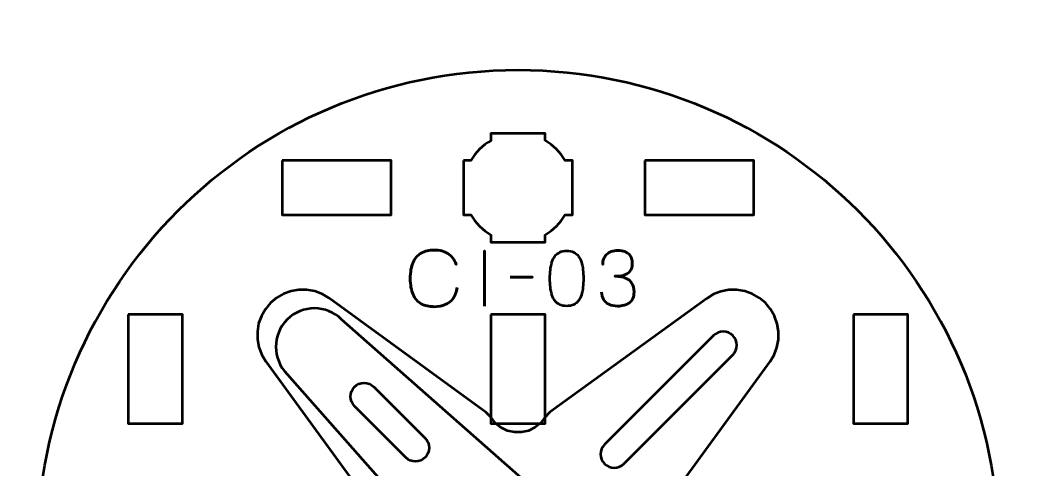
# Model space of a CAD drawing. Header units: centimetres. Extents: x -21 to 0, y -29.7 to 0.
# Drawn here: x -17.04 to -11.5, y -8.41 to -5.93 of the extents above; entities that cross this region are included whole.
import ezdxf

# ---------------------------------------------------------------- set-up
doc = ezdxf.new("R2010")
doc.units = ezdxf.units.CM
doc.header["$MEASUREMENT"] = 0
doc.layers.add('Layer 1', color=7, linetype='Continuous')

msp = doc.modelspace()

# ---------------------------------------------------------------- linework, layer by layer
at = {"layer": 'Layer 1', "color": 114, "lineweight": 53}
msp.add_ellipse((-14.29997, -8.85), major_axis=(0, 2.65), ratio=1, dxfattribs=at)
at = {"layer": 'Layer 1', "color": 22, "lineweight": 53}
msp.add_open_spline([(-21.00003, -29.19995), (-21.00003, -29.19995), (-21.00003, -0.49992), (-21.00003, -0.49992), (-21.00003, -0.49992), (-21.00003, -0.22295), (-20.77694, 0.00004), (-20.49994, 0.00004), (-20.49994, 0.00004), (-20.49994, 0.00004), (-0.50008, 0.00004), (-0.50008, 0.00004), (-0.50008, 0.00004), (-0.22294, 0.00004), (0.00002, -0.22295), (0.00002, -0.49992), (0.00002, -0.49992), (0.00002, -0.49992), (0.00002, -29.19995), (0.00002, -29.19995), (0.00002, -29.19995), (0.00002, -29.47695), (-0.22294, -29.70004), (-0.50008, -29.70004), (-0.50008, -29.70004), (-0.50008, -29.70004), (-20.49994, -29.70004), (-20.49994, -29.70004), (-20.49994, -29.70004), (-20.77694, -29.70004), (-21.00003, -29.47695), (-21.00003, -29.19995)], degree=3, knots=[0, 0, 0, 0, 0.125, 0.125, 0.125, 0.125, 0.25, 0.25, 0.25, 0.25, 0.375, 0.375, 0.375, 0.375, 0.5, 0.5, 0.5, 0.5, 0.625, 0.625, 0.625, 0.625, 0.75, 0.75, 0.75, 0.75, 0.875, 0.875, 0.875, 0.875, 1, 1, 1, 1], dxfattribs=at)
at = {"layer": 'Layer 1', "lineweight": 53}
for points, knots in [([(-14.59997, -6.69994), (-14.59997, -6.69994), (-14.55977, -6.69994), (-14.55977, -6.69994), (-14.55977, -6.69994), (-14.53344, -6.65442), (-14.49548, -6.61649), (-14.44997, -6.59016), (-14.44997, -6.59016), (-14.44997, -6.59016), (-14.44997, -6.54994), (-14.44997, -6.54994), (-14.44997, -6.54994), (-14.44997, -6.54994), (-14.14997, -6.54994), (-14.14997, -6.54994), (-14.14997, -6.54994), (-14.14997, -6.54994), (-14.14997, -6.59013), (-14.14997, -6.59013), (-14.14997, -6.59013), (-14.10444, -6.61646), (-14.06645, -6.65441), (-14.04009, -6.69994), (-14.04009, -6.69994), (-14.04009, -6.69994), (-13.99997, -6.69994), (-13.99997, -6.69994), (-13.99997, -6.69994), (-13.99997, -6.69994), (-13.99997, -6.84536), (-13.99997, -6.84536), (-13.99997, -6.84536), (-13.99997, -6.84536), (-13.99991, -6.85001), (-13.99991, -6.85001), (-13.99991, -6.85001), (-13.99991, -6.85001), (-13.99997, -6.85465), (-13.99997, -6.85465), (-13.99997, -6.85465), (-13.99997, -6.85465), (-13.99997, -6.99994), (-13.99997, -6.99994), (-13.99997, -6.99994), (-13.99997, -6.99994), (-14.04004, -6.99994), (-14.04004, -6.99994), (-14.04004, -6.99994), (-14.06639, -7.04551), (-14.10439, -7.08352), (-14.14997, -7.10988), (-14.14997, -7.10988), (-14.14997, -7.10988), (-14.14997, -7.14994), (-14.14997, -7.14994), (-14.14997, -7.14994), (-14.14997, -7.14994), (-14.29325, -7.14994), (-14.29325, -7.14994), (-14.29325, -7.14994), (-14.29325, -7.14994), (-14.29992, -7.15002), (-14.29992, -7.15002), (-14.29992, -7.15002), (-14.29992, -7.15002), (-14.3066, -7.14994), (-14.3066, -7.14994), (-14.3066, -7.14994), (-14.3066, -7.14994), (-14.44997, -7.14994), (-14.44997, -7.14994), (-14.44997, -7.14994), (-14.44997, -7.14994), (-14.44997, -7.10984), (-14.44997, -7.10984), (-14.44997, -7.10984), (-14.49551, -7.08348), (-14.53349, -7.04549), (-14.55982, -6.99994), (-14.55982, -6.99994), (-14.55982, -6.99994), (-14.59997, -6.99994), (-14.59997, -6.99994), (-14.59997, -6.99994), (-14.59997, -6.99994), (-14.59997, -6.69994), (-14.59997, -6.69994)], [0, 0, 0, 0, 0.0454545, 0.0454545, 0.0454545, 0.0454545, 0.0909091, 0.0909091, 0.0909091, 0.0909091, 0.1363636, 0.1363636, 0.1363636, 0.1363636, 0.1818182, 0.1818182, 0.1818182, 0.1818182, 0.2272727, 0.2272727, 0.2272727, 0.2272727, 0.2727273, 0.2727273, 0.2727273, 0.2727273, 0.3181818, 0.3181818, 0.3181818, 0.3181818, 0.3636364, 0.3636364, 0.3636364, 0.3636364, 0.4090909, 0.4090909, 0.4090909, 0.4090909, 0.4545455, 0.4545455, 0.4545455, 0.4545455, 0.5, 0.5, 0.5, 0.5, 0.5454545, 0.5454545, 0.5454545, 0.5454545, 0.5909091, 0.5909091, 0.5909091, 0.5909091, 0.6363636, 0.6363636, 0.6363636, 0.6363636, 0.6818182, 0.6818182, 0.6818182, 0.6818182, 0.7272727, 0.7272727, 0.7272727, 0.7272727, 0.7727273, 0.7727273, 0.7727273, 0.7727273, 0.8181818, 0.8181818, 0.8181818, 0.8181818, 0.8636364, 0.8636364, 0.8636364, 0.8636364, 0.9090909, 0.9090909, 0.9090909, 0.9090909, 0.9545455, 0.9545455, 0.9545455, 0.9545455, 1, 1, 1, 1]), ([(-15.59996, -6.69993), (-15.59996, -6.69993), (-14.99995, -6.69993), (-14.99995, -6.69993), (-14.99995, -6.69993), (-14.99995, -6.69993), (-14.99995, -6.99993), (-14.99995, -6.99993), (-14.99995, -6.99993), (-14.99995, -6.99993), (-15.59996, -6.99993), (-15.59996, -6.99993), (-15.59996, -6.99993), (-15.59996, -6.99993), (-15.59996, -6.69993), (-15.59996, -6.69993)], [0, 0, 0, 0, 0.25, 0.25, 0.25, 0.25, 0.5, 0.5, 0.5, 0.5, 0.75, 0.75, 0.75, 0.75, 1, 1, 1, 1]), ([(-13.59989, -6.69993), (-13.59989, -6.69993), (-12.99989, -6.69993), (-12.99989, -6.69993), (-12.99989, -6.69993), (-12.99989, -6.69993), (-12.99989, -6.99993), (-12.99989, -6.99993), (-12.99989, -6.99993), (-12.99989, -6.99993), (-13.59989, -6.99993), (-13.59989, -6.99993), (-13.59989, -6.99993), (-13.59989, -6.99993), (-13.59989, -6.69993), (-13.59989, -6.69993)], [0, 0, 0, 0, 0.25, 0.25, 0.25, 0.25, 0.5, 0.5, 0.5, 0.5, 0.75, 0.75, 0.75, 0.75, 1, 1, 1, 1]), ([(-16.44994, -7.54991), (-16.44994, -7.54991), (-16.14994, -7.54991), (-16.14994, -7.54991), (-16.14994, -7.54991), (-16.14994, -7.54991), (-16.14994, -8.14992), (-16.14994, -8.14992), (-16.14994, -8.14992), (-16.14994, -8.14992), (-16.44994, -8.14992), (-16.44994, -8.14992), (-16.44994, -8.14992), (-16.44994, -8.14992), (-16.44994, -7.54991), (-16.44994, -7.54991)], [0, 0, 0, 0, 0.25, 0.25, 0.25, 0.25, 0.5, 0.5, 0.5, 0.5, 0.75, 0.75, 0.75, 0.75, 1, 1, 1, 1]), ([(-14.45001, -7.54991), (-14.45001, -7.54991), (-14.15001, -7.54991), (-14.15001, -7.54991), (-14.15001, -7.54991), (-14.15001, -7.54991), (-14.15001, -8.14992), (-14.15001, -8.14992), (-14.15001, -8.14992), (-14.15001, -8.14992), (-14.45001, -8.14992), (-14.45001, -8.14992), (-14.45001, -8.14992), (-14.45001, -8.14992), (-14.45001, -7.54991), (-14.45001, -7.54991)], [0, 0, 0, 0, 0.25, 0.25, 0.25, 0.25, 0.5, 0.5, 0.5, 0.5, 0.75, 0.75, 0.75, 0.75, 1, 1, 1, 1]), ([(-12.44991, -7.54991), (-12.44991, -7.54991), (-12.1499, -7.54991), (-12.1499, -7.54991), (-12.1499, -7.54991), (-12.1499, -7.54991), (-12.1499, -8.14992), (-12.1499, -8.14992), (-12.1499, -8.14992), (-12.1499, -8.14992), (-12.44991, -8.14992), (-12.44991, -8.14992), (-12.44991, -8.14992), (-12.44991, -8.14992), (-12.44991, -7.54991), (-12.44991, -7.54991)], [0, 0, 0, 0, 0.25, 0.25, 0.25, 0.25, 0.5, 0.5, 0.5, 0.5, 0.75, 0.75, 0.75, 0.75, 1, 1, 1, 1])]:
    msp.add_open_spline(points, degree=3, knots=knots, dxfattribs=at)
at = {"layer": 'Layer 1', "color": 30, "lineweight": 53}
for points, knots in [([(-14.63482, -7.40033), (-14.63934, -7.42453), (-14.64724, -7.4445), (-14.65832, -7.46016), (-14.65832, -7.46016), (-14.66946, -7.47576), (-14.68372, -7.48733), (-14.70107, -7.49488), (-14.70107, -7.49488), (-14.71836, -7.50243), (-14.73868, -7.50624), (-14.76182, -7.50617), (-14.76182, -7.50617), (-14.78997, -7.50624), (-14.81389, -7.5008), (-14.83351, -7.48973), (-14.83351, -7.48973), (-14.85312, -7.47872), (-14.86808, -7.46172), (-14.87838, -7.43865), (-14.87838, -7.43865), (-14.88868, -7.41557), (-14.89383, -7.38601), (-14.8939, -7.34996), (-14.8939, -7.34996), (-14.89383, -7.31405), (-14.88868, -7.28455), (-14.87838, -7.26148), (-14.87838, -7.26148), (-14.86808, -7.23841), (-14.85312, -7.22134), (-14.83351, -7.21026), (-14.83351, -7.21026), (-14.81389, -7.19918), (-14.78997, -7.19368), (-14.76182, -7.19375), (-14.76182, -7.19375), (-14.73169, -7.19368), (-14.70644, -7.2001), (-14.68612, -7.21301), (-14.68612, -7.21301), (-14.66587, -7.22592), (-14.65098, -7.24589), (-14.6416, -7.27291), (-14.6416, -7.27291), (-14.65098, -7.24589), (-14.66587, -7.22592), (-14.68612, -7.21301), (-14.68612, -7.21301), (-14.70644, -7.2001), (-14.73169, -7.19368), (-14.76182, -7.19375), (-14.76182, -7.19375), (-14.78997, -7.19368), (-14.81389, -7.19918), (-14.83351, -7.21026), (-14.83351, -7.21026), (-14.85312, -7.22134), (-14.86808, -7.23841), (-14.87838, -7.26148), (-14.87838, -7.26148), (-14.88868, -7.28455), (-14.89383, -7.31405), (-14.8939, -7.34996), (-14.8939, -7.34996), (-14.89383, -7.38601), (-14.88868, -7.41557), (-14.87838, -7.43865), (-14.87838, -7.43865), (-14.86808, -7.46172), (-14.85312, -7.47872), (-14.83351, -7.48973), (-14.83351, -7.48973), (-14.81389, -7.5008), (-14.78997, -7.50624), (-14.76182, -7.50617), (-14.76182, -7.50617), (-14.73868, -7.50624), (-14.71836, -7.50243), (-14.70107, -7.49488), (-14.70107, -7.49488), (-14.68372, -7.48733), (-14.66946, -7.47576), (-14.65832, -7.46016), (-14.65832, -7.46016), (-14.64724, -7.4445), (-14.63934, -7.42453), (-14.63482, -7.40033)], [0, 0, 0, 0, 0.0454545, 0.0454545, 0.0454545, 0.0454545, 0.0909091, 0.0909091, 0.0909091, 0.0909091, 0.1363636, 0.1363636, 0.1363636, 0.1363636, 0.1818182, 0.1818182, 0.1818182, 0.1818182, 0.2272727, 0.2272727, 0.2272727, 0.2272727, 0.2727273, 0.2727273, 0.2727273, 0.2727273, 0.3181818, 0.3181818, 0.3181818, 0.3181818, 0.3636364, 0.3636364, 0.3636364, 0.3636364, 0.4090909, 0.4090909, 0.4090909, 0.4090909, 0.4545455, 0.4545455, 0.4545455, 0.4545455, 0.5, 0.5, 0.5, 0.5, 0.5454545, 0.5454545, 0.5454545, 0.5454545, 0.5909091, 0.5909091, 0.5909091, 0.5909091, 0.6363636, 0.6363636, 0.6363636, 0.6363636, 0.6818182, 0.6818182, 0.6818182, 0.6818182, 0.7272727, 0.7272727, 0.7272727, 0.7272727, 0.7727273, 0.7727273, 0.7727273, 0.7727273, 0.8181818, 0.8181818, 0.8181818, 0.8181818, 0.8636364, 0.8636364, 0.8636364, 0.8636364, 0.9090909, 0.9090909, 0.9090909, 0.9090909, 0.9545455, 0.9545455, 0.9545455, 0.9545455, 1, 1, 1, 1]), ([(-14.48496, -7.50278), (-14.48496, -7.50278), (-14.48496, -7.19756), (-14.48496, -7.19756), (-14.48496, -7.19756), (-14.48496, -7.19756), (-14.48496, -7.50278), (-14.48496, -7.50278)], [0, 0, 0, 0, 0.5, 0.5, 0.5, 0.5, 1, 1, 1, 1]), ([(-14.03157, -7.50278), (-14.01676, -7.50271), (-14.00399, -7.5001), (-13.99333, -7.49502), (-13.99333, -7.49502), (-13.98275, -7.48994), (-13.97393, -7.48267), (-13.96688, -7.47343), (-13.96688, -7.47343), (-13.95989, -7.46412), (-13.95439, -7.45311), (-13.9503, -7.44041), (-13.9503, -7.44041), (-13.94627, -7.42771), (-13.94338, -7.41381), (-13.94176, -7.39857), (-13.94176, -7.39857), (-13.94006, -7.38333), (-13.93922, -7.36731), (-13.93929, -7.35038), (-13.93929, -7.35038), (-13.93922, -7.33352), (-13.94006, -7.3175), (-13.94176, -7.30233), (-13.94176, -7.30233), (-13.94338, -7.28716), (-13.94627, -7.27319), (-13.9503, -7.26049), (-13.9503, -7.26049), (-13.95439, -7.24786), (-13.95989, -7.23686), (-13.96688, -7.22747), (-13.96688, -7.22747), (-13.97393, -7.21816), (-13.98275, -7.21089), (-13.99333, -7.20581), (-13.99333, -7.20581), (-14.00399, -7.20066), (-14.01676, -7.19805), (-14.03157, -7.19798), (-14.03157, -7.19798), (-14.04639, -7.19805), (-14.05916, -7.20066), (-14.06982, -7.20581), (-14.06982, -7.20581), (-14.0804, -7.21089), (-14.08922, -7.21816), (-14.09627, -7.22747), (-14.09627, -7.22747), (-14.10326, -7.23686), (-14.10876, -7.24786), (-14.11285, -7.26049), (-14.11285, -7.26049), (-14.11688, -7.27319), (-14.11977, -7.28716), (-14.12139, -7.30233), (-14.12139, -7.30233), (-14.12308, -7.3175), (-14.12393, -7.33352), (-14.12386, -7.35038), (-14.12386, -7.35038), (-14.12393, -7.36731), (-14.12308, -7.38333), (-14.12139, -7.39857), (-14.12139, -7.39857), (-14.11977, -7.41381), (-14.11688, -7.42771), (-14.11285, -7.44041), (-14.11285, -7.44041), (-14.10876, -7.45311), (-14.10326, -7.46412), (-14.09627, -7.47343), (-14.09627, -7.47343), (-14.08922, -7.48267), (-14.0804, -7.48994), (-14.06982, -7.49502), (-14.06982, -7.49502), (-14.05916, -7.5001), (-14.04639, -7.50271), (-14.03157, -7.50278)], [0, 0, 0, 0, 0.05, 0.05, 0.05, 0.05, 0.1, 0.1, 0.1, 0.1, 0.15, 0.15, 0.15, 0.15, 0.2, 0.2, 0.2, 0.2, 0.25, 0.25, 0.25, 0.25, 0.3, 0.3, 0.3, 0.3, 0.35, 0.35, 0.35, 0.35, 0.4, 0.4, 0.4, 0.4, 0.45, 0.45, 0.45, 0.45, 0.5, 0.5, 0.5, 0.5, 0.55, 0.55, 0.55, 0.55, 0.6, 0.6, 0.6, 0.6, 0.65, 0.65, 0.65, 0.65, 0.7, 0.7, 0.7, 0.7, 0.75, 0.75, 0.75, 0.75, 0.8, 0.8, 0.8, 0.8, 0.85, 0.85, 0.85, 0.85, 0.9, 0.9, 0.9, 0.9, 0.95, 0.95, 0.95, 0.95, 1, 1, 1, 1]), ([(-14.03157, -7.50278), (-14.01676, -7.50271), (-14.00399, -7.5001), (-13.99333, -7.49502), (-13.99333, -7.49502), (-13.98275, -7.48994), (-13.97393, -7.48267), (-13.96688, -7.47343), (-13.96688, -7.47343), (-13.95989, -7.46412), (-13.95439, -7.45311), (-13.9503, -7.44041), (-13.9503, -7.44041), (-13.94627, -7.42771), (-13.94338, -7.41381), (-13.94176, -7.39857), (-13.94176, -7.39857), (-13.94006, -7.38333), (-13.93922, -7.36731), (-13.93929, -7.35038), (-13.93929, -7.35038), (-13.93922, -7.33352), (-13.94006, -7.3175), (-13.94176, -7.30233), (-13.94176, -7.30233), (-13.94338, -7.28716), (-13.94627, -7.27319), (-13.9503, -7.26049), (-13.9503, -7.26049), (-13.95439, -7.24786), (-13.95989, -7.23686), (-13.96688, -7.22747), (-13.96688, -7.22747), (-13.97393, -7.21816), (-13.98275, -7.21089), (-13.99333, -7.20581), (-13.99333, -7.20581), (-14.00399, -7.20066), (-14.01676, -7.19805), (-14.03157, -7.19798), (-14.03157, -7.19798), (-14.04639, -7.19805), (-14.05916, -7.20066), (-14.06982, -7.20581), (-14.06982, -7.20581), (-14.0804, -7.21089), (-14.08922, -7.21816), (-14.09627, -7.22747), (-14.09627, -7.22747), (-14.10326, -7.23686), (-14.10876, -7.24786), (-14.11285, -7.26049), (-14.11285, -7.26049), (-14.11688, -7.27319), (-14.11977, -7.28716), (-14.12139, -7.30233), (-14.12139, -7.30233), (-14.12308, -7.3175), (-14.12393, -7.33352), (-14.12386, -7.35038), (-14.12386, -7.35038), (-14.12393, -7.36731), (-14.12308, -7.38333), (-14.12139, -7.39857), (-14.12139, -7.39857), (-14.11977, -7.41381), (-14.11688, -7.42771), (-14.11285, -7.44041), (-14.11285, -7.44041), (-14.10876, -7.45311), (-14.10326, -7.46412), (-14.09627, -7.47343), (-14.09627, -7.47343), (-14.08922, -7.48267), (-14.0804, -7.48994), (-14.06982, -7.49502), (-14.06982, -7.49502), (-14.05916, -7.5001), (-14.04639, -7.50271), (-14.03157, -7.50278)], [0, 0, 0, 0, 0.05, 0.05, 0.05, 0.05, 0.1, 0.1, 0.1, 0.1, 0.15, 0.15, 0.15, 0.15, 0.2, 0.2, 0.2, 0.2, 0.25, 0.25, 0.25, 0.25, 0.3, 0.3, 0.3, 0.3, 0.35, 0.35, 0.35, 0.35, 0.4, 0.4, 0.4, 0.4, 0.45, 0.45, 0.45, 0.45, 0.5, 0.5, 0.5, 0.5, 0.55, 0.55, 0.55, 0.55, 0.6, 0.6, 0.6, 0.6, 0.65, 0.65, 0.65, 0.65, 0.7, 0.7, 0.7, 0.7, 0.75, 0.75, 0.75, 0.75, 0.8, 0.8, 0.8, 0.8, 0.85, 0.85, 0.85, 0.85, 0.9, 0.9, 0.9, 0.9, 0.95, 0.95, 0.95, 0.95, 1, 1, 1, 1]), ([(-13.83896, -7.42616), (-13.83889, -7.4414), (-13.83536, -7.45466), (-13.82838, -7.46616), (-13.82838, -7.46616), (-13.82139, -7.47759), (-13.81144, -7.48655), (-13.79846, -7.49297), (-13.79846, -7.49297), (-13.78548, -7.49939), (-13.76989, -7.50264), (-13.75175, -7.50278), (-13.75175, -7.50278), (-13.73814, -7.50278), (-13.72579, -7.50137), (-13.71457, -7.49841), (-13.71457, -7.49841), (-13.70342, -7.49544), (-13.69383, -7.49086), (-13.68571, -7.48458), (-13.68571, -7.48458), (-13.6776, -7.4783), (-13.67139, -7.47018), (-13.66695, -7.46031), (-13.66695, -7.46031), (-13.66257, -7.45036), (-13.66039, -7.43843), (-13.66032, -7.42446), (-13.66032, -7.42446), (-13.66024, -7.40584), (-13.66405, -7.3901), (-13.6716, -7.37733), (-13.6716, -7.37733), (-13.67915, -7.36456), (-13.69087, -7.35497), (-13.7066, -7.34841), (-13.7066, -7.34841), (-13.72233, -7.34184), (-13.74251, -7.33853), (-13.76699, -7.33853), (-13.76699, -7.33853), (-13.74872, -7.3386), (-13.73341, -7.33691), (-13.72092, -7.33345), (-13.72092, -7.33345), (-13.7085, -7.32999), (-13.69856, -7.32512), (-13.69108, -7.31877), (-13.69108, -7.31877), (-13.6836, -7.31249), (-13.67817, -7.30501), (-13.67492, -7.29641), (-13.67492, -7.29641), (-13.6716, -7.28787), (-13.66998, -7.27849), (-13.67005, -7.26826), (-13.67005, -7.26826), (-13.66998, -7.25802), (-13.67139, -7.24857), (-13.67421, -7.23982), (-13.67421, -7.23982), (-13.67697, -7.23107), (-13.68148, -7.22338), (-13.68762, -7.21682), (-13.68762, -7.21682), (-13.69376, -7.21026), (-13.70187, -7.20511), (-13.71182, -7.20144), (-13.71182, -7.20144), (-13.72184, -7.19777), (-13.73405, -7.19594), (-13.74837, -7.19587), (-13.74837, -7.19587), (-13.76262, -7.19594), (-13.77511, -7.19805), (-13.78569, -7.20215), (-13.78569, -7.20215), (-13.79635, -7.20624), (-13.80509, -7.21181), (-13.81215, -7.21894), (-13.81215, -7.21894), (-13.81913, -7.22606), (-13.82436, -7.23418), (-13.82781, -7.24335), (-13.82781, -7.24335), (-13.83134, -7.25252), (-13.83303, -7.26226), (-13.83303, -7.27249), (-13.83303, -7.27249), (-13.83303, -7.26226), (-13.83134, -7.25252), (-13.82781, -7.24335), (-13.82781, -7.24335), (-13.82436, -7.23418), (-13.81913, -7.22606), (-13.81215, -7.21894), (-13.81215, -7.21894), (-13.80509, -7.21181), (-13.79635, -7.20624), (-13.78569, -7.20215), (-13.78569, -7.20215), (-13.77511, -7.19805), (-13.76262, -7.19594), (-13.74837, -7.19587), (-13.74837, -7.19587), (-13.73405, -7.19594), (-13.72184, -7.19777), (-13.71182, -7.20144), (-13.71182, -7.20144), (-13.70187, -7.20511), (-13.69376, -7.21026), (-13.68762, -7.21682), (-13.68762, -7.21682), (-13.68148, -7.22338), (-13.67697, -7.23107), (-13.67421, -7.23982), (-13.67421, -7.23982), (-13.67139, -7.24857), (-13.66998, -7.25802), (-13.67005, -7.26826), (-13.67005, -7.26826), (-13.66998, -7.27849), (-13.6716, -7.28787), (-13.67492, -7.29641), (-13.67492, -7.29641), (-13.67817, -7.30501), (-13.6836, -7.31249), (-13.69108, -7.31877), (-13.69108, -7.31877), (-13.69856, -7.32512), (-13.7085, -7.32999), (-13.72092, -7.33345), (-13.72092, -7.33345), (-13.73341, -7.33691), (-13.74872, -7.3386), (-13.76699, -7.33853), (-13.76699, -7.33853), (-13.74251, -7.33853), (-13.72233, -7.34184), (-13.7066, -7.34841), (-13.7066, -7.34841), (-13.69087, -7.35497), (-13.67915, -7.36456), (-13.6716, -7.37733), (-13.6716, -7.37733), (-13.66405, -7.3901), (-13.66024, -7.40584), (-13.66032, -7.42446), (-13.66032, -7.42446), (-13.66039, -7.43843), (-13.66257, -7.45036), (-13.66695, -7.46031), (-13.66695, -7.46031), (-13.67139, -7.47018), (-13.6776, -7.4783), (-13.68571, -7.48458), (-13.68571, -7.48458), (-13.69383, -7.49086), (-13.70342, -7.49544), (-13.71457, -7.49841), (-13.71457, -7.49841), (-13.72579, -7.50137), (-13.73814, -7.50278), (-13.75175, -7.50278), (-13.75175, -7.50278), (-13.76989, -7.50264), (-13.78548, -7.49939), (-13.79846, -7.49297), (-13.79846, -7.49297), (-13.81144, -7.48655), (-13.82139, -7.47759), (-13.82838, -7.46616), (-13.82838, -7.46616), (-13.83536, -7.45466), (-13.83889, -7.4414), (-13.83896, -7.42616)], [0, 0, 0, 0, 0.0227273, 0.0227273, 0.0227273, 0.0227273, 0.0454545, 0.0454545, 0.0454545, 0.0454545, 0.0681818, 0.0681818, 0.0681818, 0.0681818, 0.0909091, 0.0909091, 0.0909091, 0.0909091, 0.1136364, 0.1136364, 0.1136364, 0.1136364, 0.1363636, 0.1363636, 0.1363636, 0.1363636, 0.1590909, 0.1590909, 0.1590909, 0.1590909, 0.1818182, 0.1818182, 0.1818182, 0.1818182, 0.2045455, 0.2045455, 0.2045455, 0.2045455, 0.2272727, 0.2272727, 0.2272727, 0.2272727, 0.25, 0.25, 0.25, 0.25, 0.2727273, 0.2727273, 0.2727273, 0.2727273, 0.2954545, 0.2954545, 0.2954545, 0.2954545, 0.3181818, 0.3181818, 0.3181818, 0.3181818, 0.3409091, 0.3409091, 0.3409091, 0.3409091, 0.3636364, 0.3636364, 0.3636364, 0.3636364, 0.3863636, 0.3863636, 0.3863636, 0.3863636, 0.4090909, 0.4090909, 0.4090909, 0.4090909, 0.4318182, 0.4318182, 0.4318182, 0.4318182, 0.4545455, 0.4545455, 0.4545455, 0.4545455, 0.4772727, 0.4772727, 0.4772727, 0.4772727, 0.5, 0.5, 0.5, 0.5, 0.5227273, 0.5227273, 0.5227273, 0.5227273, 0.5454545, 0.5454545, 0.5454545, 0.5454545, 0.5681818, 0.5681818, 0.5681818, 0.5681818, 0.5909091, 0.5909091, 0.5909091, 0.5909091, 0.6136364, 0.6136364, 0.6136364, 0.6136364, 0.6363636, 0.6363636, 0.6363636, 0.6363636, 0.6590909, 0.6590909, 0.6590909, 0.6590909, 0.6818182, 0.6818182, 0.6818182, 0.6818182, 0.7045455, 0.7045455, 0.7045455, 0.7045455, 0.7272727, 0.7272727, 0.7272727, 0.7272727, 0.75, 0.75, 0.75, 0.75, 0.7727273, 0.7727273, 0.7727273, 0.7727273, 0.7954545, 0.7954545, 0.7954545, 0.7954545, 0.8181818, 0.8181818, 0.8181818, 0.8181818, 0.8409091, 0.8409091, 0.8409091, 0.8409091, 0.8636364, 0.8636364, 0.8636364, 0.8636364, 0.8863636, 0.8863636, 0.8863636, 0.8863636, 0.9090909, 0.9090909, 0.9090909, 0.9090909, 0.9318182, 0.9318182, 0.9318182, 0.9318182, 0.9545455, 0.9545455, 0.9545455, 0.9545455, 0.9772727, 0.9772727, 0.9772727, 0.9772727, 1, 1, 1, 1]), ([(-14.34399, -7.34318), (-14.34399, -7.34318), (-14.2208, -7.34318), (-14.2208, -7.34318), (-14.2208, -7.34318), (-14.2208, -7.34318), (-14.34399, -7.34318), (-14.34399, -7.34318)], [0, 0, 0, 0, 0.5, 0.5, 0.5, 0.5, 1, 1, 1, 1]), ([(-15.34123, -7.4598), (-15.34123, -7.4598), (-14.47529, -8.08937), (-14.47529, -8.08937), (-14.47529, -8.08937), (-14.47529, -8.08937), (-14.4484, -8.11738), (-14.4484, -8.11738), (-14.4484, -8.11738), (-14.4484, -8.11738), (-14.42432, -8.14819), (-14.42432, -8.14819), (-14.42432, -8.14819), (-14.42432, -8.14819), (-14.39407, -8.17283), (-14.39407, -8.17283), (-14.39407, -8.17283), (-14.39407, -8.17283), (-14.35879, -8.19019), (-14.35879, -8.19019), (-14.35879, -8.19019), (-14.35879, -8.19019), (-14.31957, -8.19916), (-14.31957, -8.19916), (-14.31957, -8.19916), (-14.31957, -8.19916), (-14.28036, -8.19915), (-14.28036, -8.19915), (-14.28036, -8.19915), (-14.28036, -8.19915), (-14.24228, -8.19019), (-14.24228, -8.19019), (-14.24228, -8.19019), (-14.24228, -8.19019), (-14.20643, -8.17338), (-14.20643, -8.17338), (-14.20643, -8.17338), (-14.20643, -8.17338), (-14.17562, -8.14818), (-14.17562, -8.14818), (-14.17562, -8.14818), (-14.17562, -8.14818), (-14.15155, -8.11738), (-14.15155, -8.11738), (-14.15155, -8.11738), (-14.15155, -8.11738), (-14.12522, -8.08881), (-14.12522, -8.08881), (-14.12522, -8.08881), (-14.12522, -8.08881), (-13.25927, -7.46036), (-13.25927, -7.46036), (-13.25927, -7.46036), (-13.25927, -7.46036), (-13.22174, -7.43739), (-13.22174, -7.43739), (-13.22174, -7.43739), (-13.22174, -7.43739), (-13.18086, -7.42228), (-13.18086, -7.42228), (-13.18086, -7.42228), (-13.18086, -7.42228), (-13.13772, -7.41387), (-13.13772, -7.41387), (-13.13772, -7.41387), (-13.13772, -7.41387), (-13.09348, -7.41331), (-13.09348, -7.41331), (-13.09348, -7.41331), (-13.09348, -7.41331), (-13.04979, -7.42115), (-13.04979, -7.42115), (-13.04979, -7.42115), (-13.04979, -7.42115), (-13.00834, -7.43572), (-13.00834, -7.43572), (-13.00834, -7.43572), (-13.00834, -7.43572), (-12.9697, -7.45756), (-12.9697, -7.45756), (-12.9697, -7.45756), (-12.9697, -7.45756), (-12.93609, -7.48556), (-12.93609, -7.48556), (-12.93609, -7.48556), (-12.93609, -7.48556), (-12.90752, -7.51973), (-12.90752, -7.51973), (-12.90752, -7.51973), (-12.90752, -7.51973), (-12.88568, -7.55838), (-12.88568, -7.55838), (-12.88568, -7.55838), (-12.88568, -7.55838), (-12.87111, -7.59982), (-12.87111, -7.59982), (-12.87111, -7.59982), (-12.87111, -7.59982), (-12.86383, -7.64296), (-12.86383, -7.64296), (-12.86383, -7.64296), (-12.86383, -7.64296), (-12.86439, -7.6872), (-12.86439, -7.6872), (-12.86439, -7.6872), (-12.86439, -7.6872), (-12.87224, -7.7309), (-12.87224, -7.7309), (-12.87224, -7.7309), (-12.87224, -7.7309), (-12.88735, -7.77178), (-12.88735, -7.77178), (-12.88735, -7.77178), (-12.88735, -7.77178), (-12.91032, -7.80931), (-12.91032, -7.80931), (-12.91032, -7.80931), (-12.91032, -7.80931), (-13.53933, -8.6747), (-13.53933, -8.6747), (-13.53933, -8.6747), (-13.53933, -8.6747), (-13.56735, -8.70158), (-13.56735, -8.70158), (-13.56735, -8.70158), (-13.56735, -8.70158), (-13.59814, -8.72566), (-13.59814, -8.72566), (-13.59814, -8.72566), (-13.59814, -8.72566), (-13.62334, -8.75647), (-13.62334, -8.75647), (-13.62334, -8.75647), (-13.62334, -8.75647), (-13.64015, -8.79232), (-13.64015, -8.79232), (-13.64015, -8.79232), (-13.64015, -8.79232), (-13.64911, -8.83039), (-13.64911, -8.83039), (-13.64911, -8.83039), (-13.64911, -8.83039), (-13.64912, -8.86961), (-13.64912, -8.86961), (-13.64912, -8.86961), (-13.64912, -8.86961), (-13.64072, -8.90826), (-13.64072, -8.90826), (-13.64072, -8.90826), (-13.64072, -8.90826), (-13.62335, -8.94355), (-13.62335, -8.94355), (-13.62335, -8.94355), (-13.62335, -8.94355), (-13.59815, -8.97436), (-13.59815, -8.97436), (-13.59815, -8.97436), (-13.59815, -8.97436), (-13.56734, -8.99844), (-13.56734, -8.99844), (-13.56734, -8.99844), (-13.56734, -8.99844), (-13.53933, -9.02532), (-13.53933, -9.02532), (-13.53933, -9.02532), (-13.53933, -9.02532), (-12.91033, -9.8907), (-12.91033, -9.8907), (-12.91033, -9.8907), (-12.91033, -9.8907), (-12.88737, -9.92822), (-12.88737, -9.92822), (-12.88737, -9.92822), (-12.88737, -9.92822), (-12.87168, -9.96966), (-12.87168, -9.96966), (-12.87168, -9.96966), (-12.87168, -9.96966), (-12.86385, -10.01336), (-12.86385, -10.01336), (-12.86385, -10.01336), (-12.86385, -10.01336), (-12.86329, -10.0576), (-12.86329, -10.0576), (-12.86329, -10.0576), (-12.86329, -10.0576), (-12.87056, -10.10073), (-12.87056, -10.10073), (-12.87056, -10.10073), (-12.87056, -10.10073), (-12.88513, -10.14218), (-12.88513, -10.14218), (-12.88513, -10.14218), (-12.88513, -10.14218), (-12.90697, -10.18083), (-12.90697, -10.18083), (-12.90697, -10.18083), (-12.90697, -10.18083), (-12.93497, -10.21444), (-12.93497, -10.21444), (-12.93497, -10.21444), (-12.93497, -10.21444), (-12.96914, -10.243), (-12.96914, -10.243), (-12.96914, -10.243), (-12.96914, -10.243), (-13.0078, -10.26485), (-13.0078, -10.26485), (-13.0078, -10.26485), (-13.0078, -10.26485), (-13.04925, -10.27942), (-13.04925, -10.27942), (-13.04925, -10.27942), (-13.04925, -10.27942), (-13.09237, -10.28669), (-13.09237, -10.28669), (-13.09237, -10.28669), (-13.09237, -10.28669), (-13.13662, -10.28613), (-13.13662, -10.28613), (-13.13662, -10.28613), (-13.13662, -10.28613), (-13.18031, -10.2783), (-13.18031, -10.2783), (-13.18031, -10.2783), (-13.18031, -10.2783), (-13.22176, -10.26261), (-13.22176, -10.26261), (-13.22176, -10.26261), (-13.22176, -10.26261), (-13.25928, -10.23965), (-13.25928, -10.23965), (-13.25928, -10.23965), (-13.25928, -10.23965), (-14.12465, -9.61064), (-14.12465, -9.61064), (-14.12465, -9.61064), (-14.12465, -9.61064), (-14.15154, -9.58264), (-14.15154, -9.58264), (-14.15154, -9.58264), (-14.15154, -9.58264), (-14.17562, -9.55183), (-14.17562, -9.55183), (-14.17562, -9.55183), (-14.17562, -9.55183), (-14.20643, -9.52663), (-14.20643, -9.52663), (-14.20643, -9.52663), (-14.20643, -9.52663), (-14.24172, -9.50926), (-14.24172, -9.50926), (-14.24172, -9.50926), (-14.24172, -9.50926), (-14.28037, -9.50086), (-14.28037, -9.50086), (-14.28037, -9.50086), (-14.28037, -9.50086), (-14.31958, -9.50086), (-14.31958, -9.50086), (-14.31958, -9.50086), (-14.31958, -9.50086), (-14.35766, -9.50983), (-14.35766, -9.50983), (-14.35766, -9.50983), (-14.35766, -9.50983), (-14.39351, -9.52663), (-14.39351, -9.52663), (-14.39351, -9.52663), (-14.39351, -9.52663), (-14.42432, -9.55184), (-14.42432, -9.55184), (-14.42432, -9.55184), (-14.42432, -9.55184), (-14.4484, -9.58264), (-14.4484, -9.58264), (-14.4484, -9.58264), (-14.4484, -9.58264), (-14.47472, -9.61009), (-14.47472, -9.61009), (-14.47472, -9.61009), (-14.47472, -9.61009), (-15.34066, -10.23965), (-15.34066, -10.23965), (-15.34066, -10.23965), (-15.34066, -10.23965), (-15.37818, -10.26261), (-15.37818, -10.26261), (-15.37818, -10.26261), (-15.37818, -10.26261), (-15.41908, -10.27774), (-15.41908, -10.27774), (-15.41908, -10.27774), (-15.41908, -10.27774), (-15.46277, -10.28557), (-15.46277, -10.28557), (-15.46277, -10.28557), (-15.46277, -10.28557), (-15.50701, -10.28614), (-15.50701, -10.28614), (-15.50701, -10.28614), (-15.50701, -10.28614), (-15.55014, -10.27886), (-15.55014, -10.27886), (-15.55014, -10.27886), (-15.55014, -10.27886), (-15.59158, -10.26429), (-15.59158, -10.26429), (-15.59158, -10.26429), (-15.59158, -10.26429), (-15.63024, -10.24245), (-15.63024, -10.24245), (-15.63024, -10.24245), (-15.63024, -10.24245), (-15.66441, -10.21388), (-15.66441, -10.21388), (-15.66441, -10.21388), (-15.66441, -10.21388), (-15.69241, -10.18027), (-15.69241, -10.18027), (-15.69241, -10.18027), (-15.69241, -10.18027), (-15.71424, -10.14163), (-15.71424, -10.14163), (-15.71424, -10.14163), (-15.71424, -10.14163), (-15.72882, -10.10018), (-15.72882, -10.10018), (-15.72882, -10.10018), (-15.72882, -10.10018), (-15.73666, -10.05649), (-15.73666, -10.05649), (-15.73666, -10.05649), (-15.73666, -10.05649), (-15.7361, -10.01224), (-15.7361, -10.01224), (-15.7361, -10.01224), (-15.7361, -10.01224), (-15.7277, -9.96912), (-15.7277, -9.96912), (-15.7277, -9.96912), (-15.7277, -9.96912), (-15.71257, -9.92822), (-15.71257, -9.92822), (-15.71257, -9.92822), (-15.71257, -9.92822), (-15.68961, -9.8907), (-15.68961, -9.8907), (-15.68961, -9.8907), (-15.68961, -9.8907), (-15.06061, -9.0242), (-15.06061, -9.0242), (-15.06061, -9.0242), (-15.06061, -9.0242), (-15.0326, -8.99844), (-15.0326, -8.99844), (-15.0326, -8.99844), (-15.0326, -8.99844), (-15.0018, -8.97436), (-15.0018, -8.97436), (-15.0018, -8.97436), (-15.0018, -8.97436), (-14.97659, -8.94355), (-14.97659, -8.94355), (-14.97659, -8.94355), (-14.97659, -8.94355), (-14.95979, -8.9077), (-14.95979, -8.9077), (-14.95979, -8.9077), (-14.95979, -8.9077), (-14.95083, -8.86961), (-14.95083, -8.86961), (-14.95083, -8.86961), (-14.95083, -8.86961), (-14.95082, -8.83041), (-14.95082, -8.83041), (-14.95082, -8.83041), (-14.95082, -8.83041), (-14.95979, -8.79119), (-14.95979, -8.79119), (-14.95979, -8.79119), (-14.95979, -8.79119), (-14.97715, -8.75591), (-14.97715, -8.75591), (-14.97715, -8.75591), (-14.97715, -8.75591), (-15.00179, -8.72567), (-15.00179, -8.72567), (-15.00179, -8.72567), (-15.00179, -8.72567), (-15.0326, -8.70158), (-15.0326, -8.70158), (-15.0326, -8.70158), (-15.0326, -8.70158), (-15.06061, -8.67469), (-15.06061, -8.67469), (-15.06061, -8.67469), (-15.06061, -8.67469), (-15.69018, -7.80875), (-15.69018, -7.80875), (-15.69018, -7.80875), (-15.69018, -7.80875), (-15.71314, -7.77123), (-15.71314, -7.77123), (-15.71314, -7.77123), (-15.71314, -7.77123), (-15.72883, -7.72978), (-15.72883, -7.72978), (-15.72883, -7.72978), (-15.72883, -7.72978), (-15.73666, -7.68609), (-15.73666, -7.68609), (-15.73666, -7.68609), (-15.73666, -7.68609), (-15.73667, -7.6424), (-15.73667, -7.6424), (-15.73667, -7.6424), (-15.73667, -7.6424), (-15.72995, -7.59872), (-15.72995, -7.59872), (-15.72995, -7.59872), (-15.72995, -7.59872), (-15.71482, -7.55783), (-15.71482, -7.55783), (-15.71482, -7.55783), (-15.71482, -7.55783), (-15.69297, -7.51917), (-15.69297, -7.51917), (-15.69297, -7.51917), (-15.69297, -7.51917), (-15.66441, -7.485), (-15.66441, -7.485), (-15.66441, -7.485), (-15.66441, -7.485), (-15.6308, -7.457), (-15.6308, -7.457), (-15.6308, -7.457), (-15.6308, -7.457), (-15.59215, -7.43516), (-15.59215, -7.43516), (-15.59215, -7.43516), (-15.59215, -7.43516), (-15.55126, -7.42003), (-15.55126, -7.42003), (-15.55126, -7.42003), (-15.55126, -7.42003), (-15.50758, -7.41331), (-15.50758, -7.41331), (-15.50758, -7.41331), (-15.50758, -7.41331), (-15.46389, -7.41332), (-15.46389, -7.41332), (-15.46389, -7.41332), (-15.46389, -7.41332), (-15.42019, -7.42115), (-15.42019, -7.42115), (-15.42019, -7.42115), (-15.42019, -7.42115), (-15.37875, -7.43684), (-15.37875, -7.43684), (-15.37875, -7.43684), (-15.37875, -7.43684), (-15.34123, -7.4598), (-15.34123, -7.4598)], [0, 0, 0, 0, 0.0086207, 0.0086207, 0.0086207, 0.0086207, 0.0172414, 0.0172414, 0.0172414, 0.0172414, 0.0258621, 0.0258621, 0.0258621, 0.0258621, 0.0344828, 0.0344828, 0.0344828, 0.0344828, 0.0431034, 0.0431034, 0.0431034, 0.0431034, 0.0517241, 0.0517241, 0.0517241, 0.0517241, 0.0603448, 0.0603448, 0.0603448, 0.0603448, 0.0689655, 0.0689655, 0.0689655, 0.0689655, 0.0775862, 0.0775862, 0.0775862, 0.0775862, 0.0862069, 0.0862069, 0.0862069, 0.0862069, 0.0948276, 0.0948276, 0.0948276, 0.0948276, 0.1034483, 0.1034483, 0.1034483, 0.1034483, 0.112069, 0.112069, 0.112069, 0.112069, 0.1206897, 0.1206897, 0.1206897, 0.1206897, 0.1293103, 0.1293103, 0.1293103, 0.1293103, 0.137931, 0.137931, 0.137931, 0.137931, 0.1465517, 0.1465517, 0.1465517, 0.1465517, 0.1551724, 0.1551724, 0.1551724, 0.1551724, 0.1637931, 0.1637931, 0.1637931, 0.1637931, 0.1724138, 0.1724138, 0.1724138, 0.1724138, 0.1810345, 0.1810345, 0.1810345, 0.1810345, 0.1896552, 0.1896552, 0.1896552, 0.1896552, 0.1982759, 0.1982759, 0.1982759, 0.1982759, 0.2068966, 0.2068966, 0.2068966, 0.2068966, 0.2155172, 0.2155172, 0.2155172, 0.2155172, 0.2241379, 0.2241379, 0.2241379, 0.2241379, 0.2327586, 0.2327586, 0.2327586, 0.2327586, 0.2413793, 0.2413793, 0.2413793, 0.2413793, 0.25, 0.25, 0.25, 0.25, 0.2586207, 0.2586207, 0.2586207, 0.2586207, 0.2672414, 0.2672414, 0.2672414, 0.2672414, 0.2758621, 0.2758621, 0.2758621, 0.2758621, 0.2844828, 0.2844828, 0.2844828, 0.2844828, 0.2931034, 0.2931034, 0.2931034, 0.2931034, 0.3017241, 0.3017241, 0.3017241, 0.3017241, 0.3103448, 0.3103448, 0.3103448, 0.3103448, 0.3189655, 0.3189655, 0.3189655, 0.3189655, 0.3275862, 0.3275862, 0.3275862, 0.3275862, 0.3362069, 0.3362069, 0.3362069, 0.3362069, 0.3448276, 0.3448276, 0.3448276, 0.3448276, 0.3534483, 0.3534483, 0.3534483, 0.3534483, 0.362069, 0.362069, 0.362069, 0.362069, 0.3706897, 0.3706897, 0.3706897, 0.3706897, 0.3793103, 0.3793103, 0.3793103, 0.3793103, 0.387931, 0.387931, 0.387931, 0.387931, 0.3965517, 0.3965517, 0.3965517, 0.3965517, 0.4051724, 0.4051724, 0.4051724, 0.4051724, 0.4137931, 0.4137931, 0.4137931, 0.4137931, 0.4224138, 0.4224138, 0.4224138, 0.4224138, 0.4310345, 0.4310345, 0.4310345, 0.4310345, 0.4396552, 0.4396552, 0.4396552, 0.4396552, 0.4482759, 0.4482759, 0.4482759, 0.4482759, 0.4568966, 0.4568966, 0.4568966, 0.4568966, 0.4655172, 0.4655172, 0.4655172, 0.4655172, 0.4741379, 0.4741379, 0.4741379, 0.4741379, 0.4827586, 0.4827586, 0.4827586, 0.4827586, 0.4913793, 0.4913793, 0.4913793, 0.4913793, 0.5, 0.5, 0.5, 0.5, 0.5086207, 0.5086207, 0.5086207, 0.5086207, 0.5172414, 0.5172414, 0.5172414, 0.5172414, 0.5258621, 0.5258621, 0.5258621, 0.5258621, 0.5344828, 0.5344828, 0.5344828, 0.5344828, 0.5431034, 0.5431034, 0.5431034, 0.5431034, 0.5517241, 0.5517241, 0.5517241, 0.5517241, 0.5603448, 0.5603448, 0.5603448, 0.5603448, 0.5689655, 0.5689655, 0.5689655, 0.5689655, 0.5775862, 0.5775862, 0.5775862, 0.5775862, 0.5862069, 0.5862069, 0.5862069, 0.5862069, 0.5948276, 0.5948276, 0.5948276, 0.5948276, 0.6034483, 0.6034483, 0.6034483, 0.6034483, 0.612069, 0.612069, 0.612069, 0.612069, 0.6206897, 0.6206897, 0.6206897, 0.6206897, 0.6293103, 0.6293103, 0.6293103, 0.6293103, 0.637931, 0.637931, 0.637931, 0.637931, 0.6465517, 0.6465517, 0.6465517, 0.6465517, 0.6551724, 0.6551724, 0.6551724, 0.6551724, 0.6637931, 0.6637931, 0.6637931, 0.6637931, 0.6724138, 0.6724138, 0.6724138, 0.6724138, 0.6810345, 0.6810345, 0.6810345, 0.6810345, 0.6896552, 0.6896552, 0.6896552, 0.6896552, 0.6982759, 0.6982759, 0.6982759, 0.6982759, 0.7068966, 0.7068966, 0.7068966, 0.7068966, 0.7155172, 0.7155172, 0.7155172, 0.7155172, 0.7241379, 0.7241379, 0.7241379, 0.7241379, 0.7327586, 0.7327586, 0.7327586, 0.7327586, 0.7413793, 0.7413793, 0.7413793, 0.7413793, 0.75, 0.75, 0.75, 0.75, 0.7586207, 0.7586207, 0.7586207, 0.7586207, 0.7672414, 0.7672414, 0.7672414, 0.7672414, 0.7758621, 0.7758621, 0.7758621, 0.7758621, 0.7844828, 0.7844828, 0.7844828, 0.7844828, 0.7931034, 0.7931034, 0.7931034, 0.7931034, 0.8017241, 0.8017241, 0.8017241, 0.8017241, 0.8103448, 0.8103448, 0.8103448, 0.8103448, 0.8189655, 0.8189655, 0.8189655, 0.8189655, 0.8275862, 0.8275862, 0.8275862, 0.8275862, 0.8362069, 0.8362069, 0.8362069, 0.8362069, 0.8448276, 0.8448276, 0.8448276, 0.8448276, 0.8534483, 0.8534483, 0.8534483, 0.8534483, 0.862069, 0.862069, 0.862069, 0.862069, 0.8706897, 0.8706897, 0.8706897, 0.8706897, 0.8793103, 0.8793103, 0.8793103, 0.8793103, 0.887931, 0.887931, 0.887931, 0.887931, 0.8965517, 0.8965517, 0.8965517, 0.8965517, 0.9051724, 0.9051724, 0.9051724, 0.9051724, 0.9137931, 0.9137931, 0.9137931, 0.9137931, 0.9224138, 0.9224138, 0.9224138, 0.9224138, 0.9310345, 0.9310345, 0.9310345, 0.9310345, 0.9396552, 0.9396552, 0.9396552, 0.9396552, 0.9482759, 0.9482759, 0.9482759, 0.9482759, 0.9568966, 0.9568966, 0.9568966, 0.9568966, 0.9655172, 0.9655172, 0.9655172, 0.9655172, 0.9741379, 0.9741379, 0.9741379, 0.9741379, 0.9827586, 0.9827586, 0.9827586, 0.9827586, 0.9913793, 0.9913793, 0.9913793, 0.9913793, 1, 1, 1, 1]), ([(-14.37952, -9.19471), (-14.37952, -9.19471), (-14.64468, -8.92955), (-14.64468, -8.92955), (-14.64468, -8.92955), (-14.64468, -8.92955), (-15.57276, -7.87773), (-15.57276, -7.87773), (-15.57276, -7.87773), (-15.65552, -7.79497), (-15.65552, -7.65997), (-15.57276, -7.57721), (-15.57276, -7.57721), (-15.49, -7.49445), (-15.355, -7.49445), (-15.27224, -7.57721), (-15.27224, -7.57721), (-15.27224, -7.57721), (-14.22042, -8.50529), (-14.22042, -8.50529), (-14.22042, -8.50529), (-14.22042, -8.50529), (-13.95526, -8.77045), (-13.95526, -8.77045), (-13.95526, -8.77045), (-13.95526, -8.77045), (-13.02718, -9.82227), (-13.02718, -9.82227), (-13.02718, -9.82227), (-12.94442, -9.90503), (-12.94442, -10.04003), (-13.02718, -10.12279), (-13.02718, -10.12279), (-13.10994, -10.20555), (-13.24494, -10.20555), (-13.3277, -10.12279), (-13.3277, -10.12279), (-13.3277, -10.12279), (-14.37952, -9.19471), (-14.37952, -9.19471)], [0, 0, 0, 0, 0.1, 0.1, 0.1, 0.1, 0.2, 0.2, 0.2, 0.2, 0.3, 0.3, 0.3, 0.3, 0.4, 0.4, 0.4, 0.4, 0.5, 0.5, 0.5, 0.5, 0.6, 0.6, 0.6, 0.6, 0.7, 0.7, 0.7, 0.7, 0.8, 0.8, 0.8, 0.8, 0.9, 0.9, 0.9, 0.9, 1, 1, 1, 1])]:
    msp.add_open_spline(points, degree=3, knots=knots, dxfattribs=at)
at = {"layer": 'Layer 1', "color": 250, "lineweight": 53}
for points in [[(-13.7166, -8.3727), (-13.74588, -8.40198), (-13.79338, -8.40198), (-13.82266, -8.3727), (-13.82266, -8.3727), (-13.85194, -8.34341), (-13.85194, -8.29591), (-13.82266, -8.26663), (-13.82266, -8.26663), (-13.82266, -8.26663), (-13.22162, -7.66559), (-13.22162, -7.66559), (-13.22162, -7.66559), (-13.19234, -7.63631), (-13.14484, -7.63631), (-13.11555, -7.66559), (-13.11555, -7.66559), (-13.08627, -7.69487), (-13.08627, -7.74237), (-13.11555, -7.77166), (-13.11555, -7.77166), (-13.11555, -7.77166), (-13.7166, -8.3727), (-13.7166, -8.3727)], [(-15.09546, -7.94844), (-15.12474, -7.91916), (-15.17225, -7.91916), (-15.20153, -7.94844), (-15.20153, -7.94844), (-15.23081, -7.97772), (-15.23081, -8.02522), (-15.20153, -8.0545), (-15.20153, -8.0545), (-15.20153, -8.0545), (-14.91868, -8.33735), (-14.91868, -8.33735), (-14.91868, -8.33735), (-14.8894, -8.36663), (-14.8419, -8.36663), (-14.81262, -8.33735), (-14.81262, -8.33735), (-14.78334, -8.30807), (-14.78334, -8.26056), (-14.81262, -8.23128), (-14.81262, -8.23128), (-14.81262, -8.23128), (-15.09546, -7.94844), (-15.09546, -7.94844)]]:
    msp.add_open_spline(points, degree=3, knots=[0, 0, 0, 0, 0.1666667, 0.1666667, 0.1666667, 0.1666667, 0.3333333, 0.3333333, 0.3333333, 0.3333333, 0.5, 0.5, 0.5, 0.5, 0.6666667, 0.6666667, 0.6666667, 0.6666667, 0.8333333, 0.8333333, 0.8333333, 0.8333333, 1, 1, 1, 1], dxfattribs=at)

doc.saveas('drawing.dxf')
